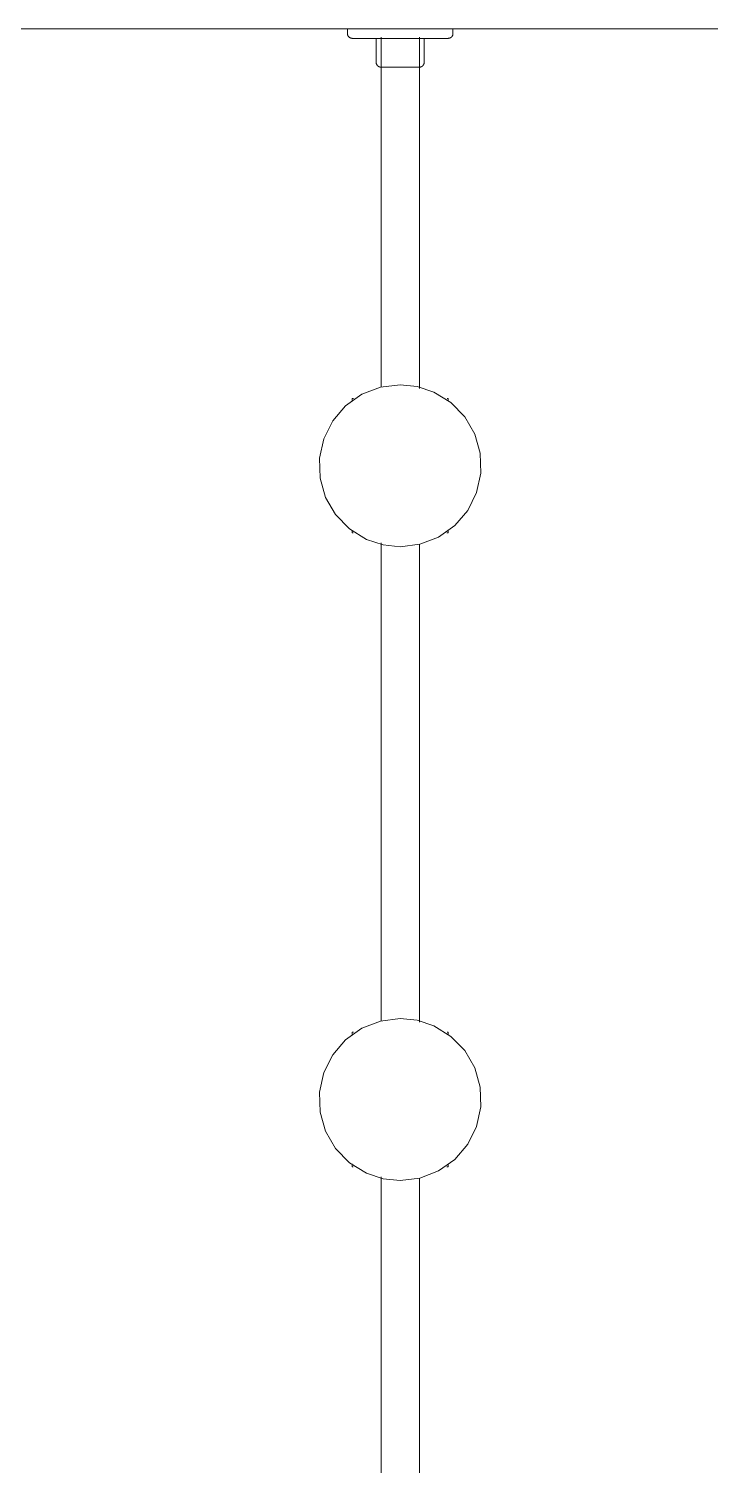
# Model space of a CAD drawing. Header units: inches. Extents: x 11834 to 13024, y -8101 to -6934.
# Drawn here: x 12438.45 to 12447.32, y -7351.3 to -7332.6 of the extents above; entities that cross this region are included whole.
import ezdxf

# ---------------------------------------------------------------- set-up
doc = ezdxf.new("R2010")
doc.units = ezdxf.units.IN
doc.header["$MEASUREMENT"] = 0
doc.layers.add('A-GENM', color=13, linetype='Continuous', lineweight=9)

# ---------------------------------------------------------------- blocks, each defined once
blk = doc.blocks.new('Foosball Table - Foosball Table-6977012-FIRST FLOOR POWER _ SIGNAL')
at = {"layer": 'A-GENM'}
for p, q in [((-24.937, 13.937), (24.937, 13.937)), ((-10.286, 13.937), (-10.286, 13.875)), ((-8.911, 13.875), (-8.911, 13.937)), ((-9.911, 13.812), (-9.911, 13.5)), ((-9.598, 13.812), (-9.869, 13.812)), ((-9.848, 13.827), (-9.848, 9.272)), ((-9.328, 13.812), (-9.598, 13.812)), ((-9.348, 9.255), (-9.348, 13.827)), ((-9.286, 13.5), (-9.286, 13.812)), ((-10.223, 9.125), (-10.223, 9.093)), ((-10.223, 9.125), (-10.207, 9.125)), ((-8.987, 9.125), (-8.973, 9.125)), ((-8.973, 9.088), (-8.973, 9.125)), ((-10.223, 7.412), (-10.223, 7.375)), ((-10.209, 7.375), (-10.223, 7.375)), ((-8.973, 7.375), (-8.99, 7.375)), ((-8.973, 7.375), (-8.973, 7.407)), ((-9.848, 7.245), (-9.848, 1.022)), ((-9.348, 1.005), (-9.348, 7.228)), ((-10.223, 0.875), (-10.223, 0.843)), ((-10.223, 0.875), (-10.208, 0.875)), ((-8.987, 0.875), (-8.973, 0.875)), ((-8.973, 0.838), (-8.973, 0.875)), ((-10.223, -0.838), (-10.223, -0.875)), ((-10.209, -0.875), (-10.223, -0.875)), ((-8.973, -0.875), (-8.99, -0.875)), ((-8.973, -0.875), (-8.973, -0.843)), ((-9.848, -1.005), (-9.848, -7.227)), ((-9.348, -7.228), (-9.348, -1.022))]:
    blk.add_line(p, q, dxfattribs=at)
at = {"layer": 'A-GENM', "flags": 128}
for points in [[(-10.223, 13.812), (-10.226, 13.813), (-10.228, 13.813), (-10.231, 13.813), (-10.233, 13.813), (-10.236, 13.814), (-10.238, 13.814), (-10.24, 13.815), (-10.243, 13.816), (-10.245, 13.817), (-10.248, 13.817), (-10.25, 13.818), (-10.252, 13.82), (-10.254, 13.821), (-10.256, 13.822), (-10.259, 13.823), (-10.261, 13.825), (-10.263, 13.826), (-10.264, 13.828), (-10.266, 13.83), (-10.268, 13.831), (-10.27, 13.833), (-10.271, 13.835), (-10.273, 13.837), (-10.274, 13.839), (-10.276, 13.841), (-10.277, 13.843), (-10.278, 13.846), (-10.279, 13.848), (-10.281, 13.85), (-10.281, 13.852), (-10.282, 13.855), (-10.283, 13.857), (-10.284, 13.859), (-10.284, 13.862), (-10.285, 13.864), (-10.285, 13.867), (-10.285, 13.869), (-10.286, 13.872), (-10.286, 13.874), (-10.286, 13.875)], [(-8.911, 13.875), (-8.911, 13.873), (-8.911, 13.87), (-8.911, 13.868), (-8.912, 13.865), (-8.912, 13.863), (-8.913, 13.86), (-8.913, 13.858), (-8.914, 13.855), (-8.915, 13.853), (-8.916, 13.851), (-8.917, 13.848), (-8.918, 13.846), (-8.919, 13.844), (-8.92, 13.842), (-8.922, 13.84), (-8.923, 13.838), (-8.925, 13.836), (-8.926, 13.834), (-8.928, 13.832), (-8.93, 13.83), (-8.931, 13.828), (-8.933, 13.827), (-8.935, 13.825), (-8.937, 13.824), (-8.939, 13.822), (-8.942, 13.821), (-8.944, 13.82), (-8.946, 13.819), (-8.948, 13.818), (-8.951, 13.817), (-8.953, 13.816), (-8.955, 13.815), (-8.958, 13.814), (-8.96, 13.814), (-8.963, 13.813), (-8.965, 13.813), (-8.968, 13.813), (-8.97, 13.813), (-8.973, 13.812), (-8.973, 13.812)], [(-9.864, 13.812), (-9.887, 13.812), (-9.909, 13.812), (-9.93, 13.812), (-9.951, 13.812), (-9.971, 13.812), (-9.991, 13.812), (-10.01, 13.812), (-10.029, 13.812), (-10.047, 13.812), (-10.064, 13.812), (-10.08, 13.812), (-10.095, 13.812), (-10.11, 13.812), (-10.124, 13.812), (-10.137, 13.812), (-10.149, 13.812), (-10.161, 13.812), (-10.171, 13.812), (-10.181, 13.812), (-10.189, 13.812), (-10.197, 13.812), (-10.204, 13.812), (-10.209, 13.812), (-10.214, 13.812), (-10.218, 13.812), (-10.221, 13.812), (-10.222, 13.812), (-10.223, 13.812)], [(-10.223, 13.812), (-10.223, 13.812), (-10.221, 13.812), (-10.219, 13.812), (-10.215, 13.812), (-10.211, 13.812), (-10.205, 13.812), (-10.199, 13.812), (-10.191, 13.812), (-10.183, 13.812), (-10.174, 13.812), (-10.164, 13.812), (-10.153, 13.812), (-10.141, 13.812), (-10.128, 13.812), (-10.114, 13.812), (-10.1, 13.812), (-10.084, 13.812), (-10.068, 13.812), (-10.051, 13.812), (-10.034, 13.812), (-10.015, 13.812), (-9.996, 13.812), (-9.977, 13.812), (-9.957, 13.812), (-9.936, 13.812), (-9.915, 13.812), (-9.893, 13.812), (-9.871, 13.812), (-9.848, 13.812), (-9.825, 13.812), (-9.801, 13.812), (-9.777, 13.812), (-9.753, 13.812), (-9.729, 13.812), (-9.704, 13.812), (-9.68, 13.812), (-9.655, 13.812), (-9.63, 13.812), (-9.605, 13.812), (-9.598, 13.812)], [(-9.598, 13.812), (-9.573, 13.812), (-9.548, 13.812), (-9.523, 13.812), (-9.499, 13.812), (-9.474, 13.812), (-9.45, 13.812), (-9.425, 13.812), (-9.402, 13.812), (-9.378, 13.812), (-9.355, 13.812), (-9.332, 13.812), (-9.31, 13.812), (-9.288, 13.812), (-9.266, 13.812), (-9.245, 13.812), (-9.225, 13.812), (-9.205, 13.812), (-9.186, 13.812), (-9.168, 13.812), (-9.15, 13.812), (-9.133, 13.812), (-9.117, 13.812), (-9.101, 13.812), (-9.086, 13.812), (-9.072, 13.812), (-9.059, 13.812), (-9.047, 13.812), (-9.036, 13.812), (-9.025, 13.812), (-9.016, 13.812), (-9.007, 13.812), (-8.999, 13.812), (-8.993, 13.812), (-8.987, 13.812), (-8.982, 13.812), (-8.979, 13.812), (-8.976, 13.812), (-8.974, 13.812), (-8.973, 13.812)], [(-8.973, 13.812), (-8.974, 13.812), (-8.975, 13.812), (-8.978, 13.812), (-8.981, 13.812), (-8.986, 13.812), (-8.991, 13.812), (-8.998, 13.812), (-9.005, 13.812), (-9.013, 13.812), (-9.023, 13.812), (-9.033, 13.812), (-9.044, 13.812), (-9.056, 13.812), (-9.069, 13.812), (-9.082, 13.812), (-9.097, 13.812), (-9.112, 13.812), (-9.128, 13.812), (-9.145, 13.812), (-9.163, 13.812), (-9.181, 13.812), (-9.2, 13.812), (-9.22, 13.812), (-9.24, 13.812), (-9.261, 13.812), (-9.282, 13.812), (-9.304, 13.812), (-9.326, 13.812)], [(-9.848, 13.437), (-9.851, 13.438), (-9.853, 13.438), (-9.856, 13.438), (-9.858, 13.438), (-9.861, 13.439), (-9.863, 13.439), (-9.865, 13.44), (-9.868, 13.441), (-9.87, 13.442), (-9.873, 13.442), (-9.875, 13.443), (-9.877, 13.445), (-9.879, 13.446), (-9.881, 13.447), (-9.884, 13.448), (-9.886, 13.45), (-9.888, 13.451), (-9.889, 13.453), (-9.891, 13.455), (-9.893, 13.456), (-9.895, 13.458), (-9.896, 13.46), (-9.898, 13.462), (-9.899, 13.464), (-9.901, 13.466), (-9.902, 13.468), (-9.903, 13.471), (-9.904, 13.473), (-9.906, 13.475), (-9.906, 13.477), (-9.907, 13.48), (-9.908, 13.482), (-9.909, 13.484), (-9.909, 13.487), (-9.91, 13.489), (-9.91, 13.492), (-9.91, 13.494), (-9.911, 13.497), (-9.911, 13.499), (-9.911, 13.5)], [(-9.286, 13.5), (-9.286, 13.498), (-9.286, 13.495), (-9.286, 13.493), (-9.287, 13.49), (-9.287, 13.488), (-9.288, 13.485), (-9.288, 13.483), (-9.289, 13.48), (-9.29, 13.478), (-9.291, 13.476), (-9.292, 13.473), (-9.293, 13.471), (-9.294, 13.469), (-9.295, 13.467), (-9.297, 13.465), (-9.298, 13.463), (-9.3, 13.461), (-9.301, 13.459), (-9.303, 13.457), (-9.305, 13.455), (-9.306, 13.453), (-9.308, 13.452), (-9.31, 13.45), (-9.312, 13.449), (-9.314, 13.447), (-9.317, 13.446), (-9.319, 13.445), (-9.321, 13.444), (-9.323, 13.443), (-9.326, 13.442), (-9.328, 13.441), (-9.33, 13.44), (-9.333, 13.439), (-9.335, 13.439), (-9.338, 13.438), (-9.34, 13.438), (-9.343, 13.438), (-9.345, 13.438), (-9.348, 13.437), (-9.348, 13.437)], [(-9.763, 13.437), (-9.77, 13.437), (-9.778, 13.437), (-9.784, 13.437), (-9.791, 13.437), (-9.797, 13.437), (-9.803, 13.437), (-9.809, 13.437), (-9.814, 13.437), (-9.819, 13.437), (-9.823, 13.437), (-9.827, 13.437), (-9.831, 13.437), (-9.835, 13.437), (-9.838, 13.437), (-9.84, 13.437), (-9.843, 13.437), (-9.845, 13.437), (-9.846, 13.437), (-9.847, 13.437), (-9.848, 13.437), (-9.848, 13.437)], [(-9.848, 13.437), (-9.848, 13.437), (-9.847, 13.437), (-9.846, 13.437), (-9.845, 13.437), (-9.843, 13.437), (-9.841, 13.437), (-9.838, 13.437), (-9.836, 13.437), (-9.832, 13.437), (-9.828, 13.437), (-9.824, 13.437), (-9.82, 13.437), (-9.815, 13.437), (-9.81, 13.437), (-9.805, 13.437), (-9.799, 13.437), (-9.793, 13.437), (-9.786, 13.437), (-9.779, 13.437), (-9.772, 13.437), (-9.765, 13.437), (-9.758, 13.437), (-9.75, 13.437), (-9.742, 13.437), (-9.733, 13.437), (-9.725, 13.437), (-9.716, 13.437), (-9.707, 13.437), (-9.698, 13.437), (-9.689, 13.437), (-9.679, 13.437), (-9.67, 13.437), (-9.66, 13.437), (-9.651, 13.437), (-9.641, 13.437), (-9.631, 13.437), (-9.621, 13.437), (-9.611, 13.437), (-9.601, 13.437), (-9.598, 13.437)], [(-9.598, 13.437), (-9.588, 13.437), (-9.578, 13.437), (-9.568, 13.437), (-9.558, 13.437), (-9.549, 13.437), (-9.539, 13.437), (-9.529, 13.437), (-9.52, 13.437), (-9.51, 13.437), (-9.501, 13.437), (-9.492, 13.437), (-9.483, 13.437), (-9.474, 13.437), (-9.465, 13.437), (-9.457, 13.437), (-9.449, 13.437), (-9.441, 13.437), (-9.433, 13.437), (-9.426, 13.437), (-9.419, 13.437), (-9.412, 13.437), (-9.406, 13.437), (-9.399, 13.437), (-9.393, 13.437), (-9.388, 13.437), (-9.383, 13.437), (-9.378, 13.437), (-9.373, 13.437), (-9.369, 13.437), (-9.365, 13.437), (-9.362, 13.437), (-9.359, 13.437), (-9.356, 13.437), (-9.354, 13.437), (-9.352, 13.437), (-9.35, 13.437), (-9.349, 13.437), (-9.349, 13.437), (-9.348, 13.437)], [(-9.348, 13.437), (-9.348, 13.437), (-9.349, 13.437), (-9.35, 13.437), (-9.351, 13.437), (-9.353, 13.437), (-9.355, 13.437), (-9.358, 13.437), (-9.361, 13.437), (-9.364, 13.437), (-9.368, 13.437), (-9.372, 13.437), (-9.376, 13.437), (-9.381, 13.437), (-9.386, 13.437), (-9.392, 13.437), (-9.398, 13.437), (-9.404, 13.437), (-9.41, 13.437), (-9.417, 13.437), (-9.424, 13.437), (-9.431, 13.437)], [(-9.598, 9.304), (-9.856, 9.272), (-10.097, 9.179), (-10.309, 9.029), (-10.477, 8.832), (-10.593, 8.6), (-10.648, 8.346), (-10.64, 8.087), (-10.569, 7.838), (-10.439, 7.613), (-10.258, 7.428), (-10.037, 7.291), (-9.818, 7.219), (-9.598, 7.196)], [(-9.598, 7.196), (-9.341, 7.228), (-9.099, 7.321), (-8.888, 7.471), (-8.719, 7.668), (-8.604, 7.9), (-8.548, 8.154), (-8.557, 8.413), (-8.628, 8.662), (-8.758, 8.887), (-8.939, 9.072), (-9.159, 9.209), (-9.378, 9.281), (-9.598, 9.304)], [(-9.598, 1.054), (-9.856, 1.022), (-10.097, 0.929), (-10.309, 0.779), (-10.477, 0.582), (-10.593, 0.35), (-10.648, 0.096), (-10.64, -0.163), (-10.569, -0.412), (-10.439, -0.637), (-10.258, -0.822), (-10.037, -0.959), (-9.818, -1.031), (-9.598, -1.054)], [(-9.598, -1.054), (-9.341, -1.022), (-9.099, -0.929), (-8.888, -0.779), (-8.719, -0.582), (-8.604, -0.35), (-8.548, -0.096), (-8.557, 0.163), (-8.628, 0.412), (-8.758, 0.637), (-8.939, 0.822), (-9.159, 0.959), (-9.378, 1.031), (-9.598, 1.054)]]:
    blk.add_lwpolyline(points, dxfattribs=at)

msp = doc.modelspace()

# ---------------------------------------------------------------- block references
at = {"layer": 'A-GENM'}
msp.add_blockref('Foosball Table - Foosball Table-6977012-FIRST FLOOR POWER _ SIGNAL', (12452.883, -7346.535), dxfattribs=at)

doc.saveas('drawing.dxf')
